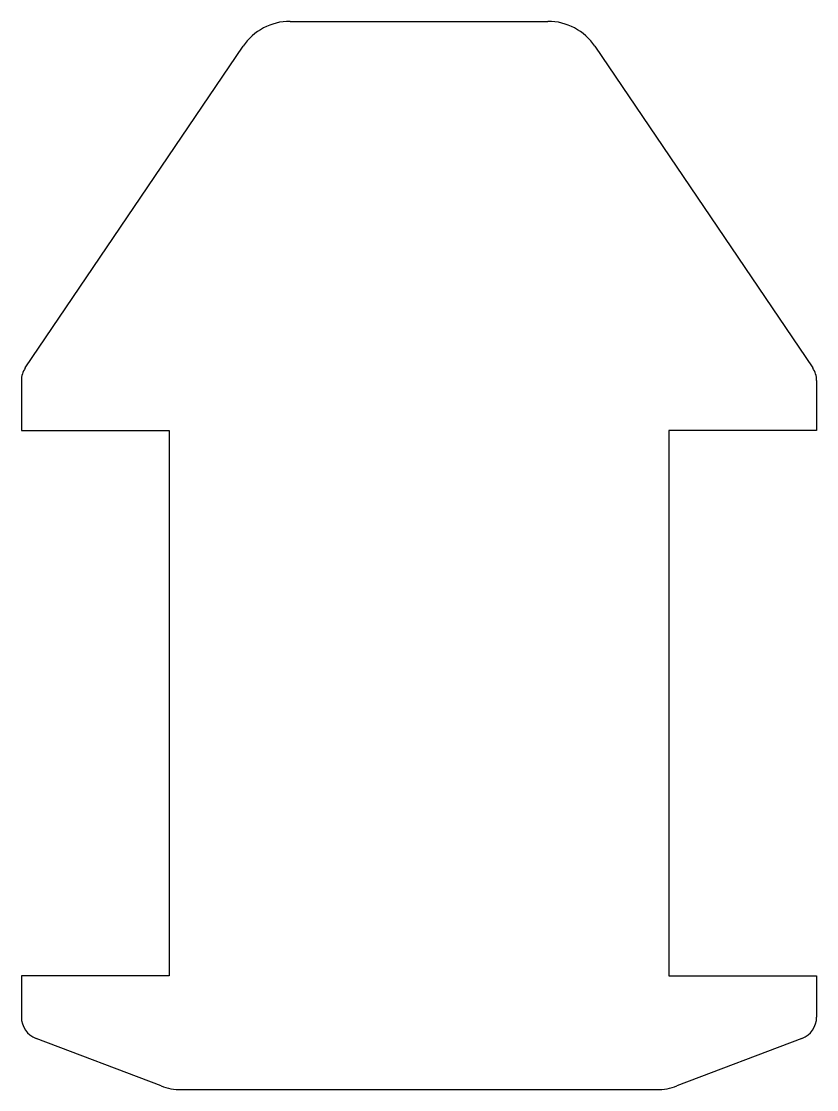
# Model space of a CAD drawing. Extents: x -35 to 35, y -34 to 60.
import ezdxf

# ---------------------------------------------------------------- set-up
doc = ezdxf.new("R2010")
doc.units = 0
doc.layers.get('0').update_dxf_attribs({"linetype": 'continuous'})

# ---------------------------------------------------------------- blocks, each defined once
blk = doc.blocks.new('FILLET004')
at = {"color": 0}
for p, q in [((-11.348, 60), (11.348, 60)), ((-34.656, 29.508), (-15.487, 57.804)), ((15.487, 57.804), (34.656, 29.508)), ((-35, 28.386), (-35, 24)), ((35, 28.386), (35, 24)), ((-35, 24), (-22, 24)), ((-22, 24), (-22, -24)), ((35, 24), (22, 24)), ((22, 24), (22, -24)), ((-22, -24), (-35, -24)), ((-35, -24), (-35, -27.621)), ((22, -24), (35, -24)), ((35, -24), (35, -27.621)), ((-22.707, -33.674), (-33.711, -29.49)), ((33.711, -29.49), (22.707, -33.674)), ((-20.93, -34), (20.93, -34))]:
    blk.add_line(p, q, dxfattribs=at)
for centre, radius, start, end in [((-11.348, 55), 5, 90, 145.88553), ((11.348, 55), 5, 34.11447, 90), ((-33, 28.386), 2, 145.88553, -180), ((33, 28.386), 2, 0, 34.11447), ((-33, -27.621), 2, -180, -110.81588), ((33, -27.621), 2, -69.18412, 0), ((-20.93, -29), 5, -110.81588, -90), ((20.93, -29), 5, -90, -69.18412)]:
    blk.add_arc(centre, radius, start, end, dxfattribs=at)

msp = doc.modelspace()

# ---------------------------------------------------------------- block references
at = {"color": 0}
msp.add_blockref('FILLET004', (0, 0), dxfattribs=at)

doc.saveas('drawing.dxf')
